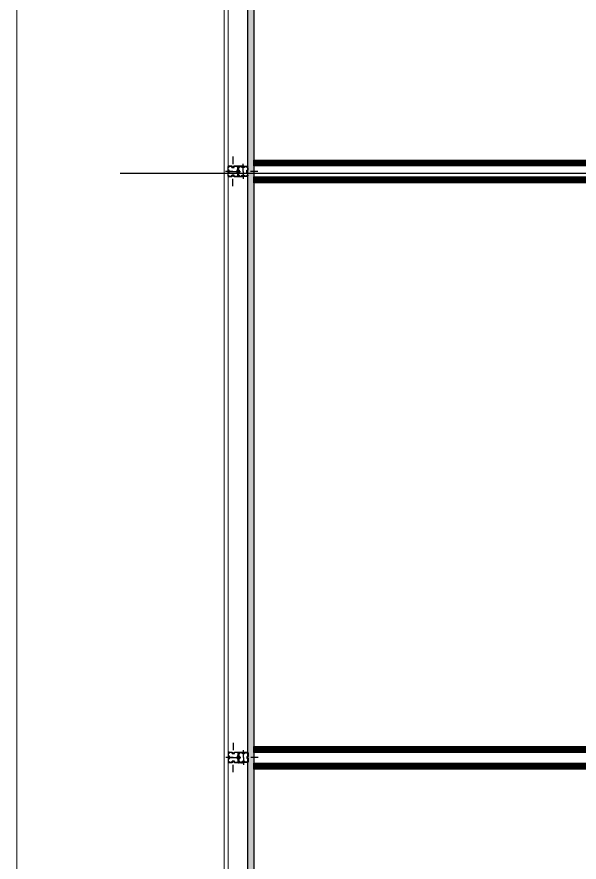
# Model space of a CAD drawing. Header units: millimetres. Extents: x 30 to 130, y 75 to 167.
# Drawn here: x 29.89 to 37.5, y 98.76 to 110.17 of the extents above; entities that cross this region are included whole.
import ezdxf

# ---------------------------------------------------------------- set-up
doc = ezdxf.new("R2010")
doc.units = ezdxf.units.MM
doc.header["$LTSCALE"] = 0.05
doc.linetypes.add('00 Ground$0$DASHDOT', pattern=[25.4, 12.7, -6.35, 0, -6.35])
for name, color, linetype, lineweight in [('00 Ground$0$A-Panel Exterior', 3, 'Continuous', 0), ('00 Ground$0$A-Panel Interior', 6, 'Continuous', 0), ('00 Ground$0$A-Proyecciones', 252, 'Continuous', 0)]:
    doc.layers.add(name, color=color, linetype=linetype, lineweight=lineweight)
for name, color, linetype in [('00 Ground$0$A-Paneles', 7, 'Continuous'), ('00 Ground$0$E-PERFIL-PLANTA-EJES-GL2', 6, '00 Ground$0$DASHDOT'), ('00 Ground$0$E-PERFIL-PLANTA-EJES-GL3', 6, '00 Ground$0$DASHDOT'), ('00 Ground$0$E-PERFIL-PLANTA-TEXTURAS-GL2', 6, 'Continuous'), ('00 Ground$0$E-PERFIL-PLANTA-TEXTURAS-GL3', 6, 'Continuous')]:
    doc.layers.add(name, color=color, linetype=linetype)
doc.layers.add('00 Ground$0$E-PERFIL-PLANTA-GL2', color=3, linetype='Continuous', plot=False)
doc.layers.add('00 Ground$0$E-PERFIL-PLANTA-GL4', color=4, linetype='Continuous', plot=False)
pattern_1 = [(45, (-13597.1444, 7821.7855), (-2.24506403, 2.24506403), [])]

# ---------------------------------------------------------------- blocks, each defined once
blk = doc.blocks.new('*U89')
h = blk.add_hatch()
h.set_pattern_fill('ANSI31', color=250)
h.set_pattern_definition(pattern_1)
h.paths.add_polyline_path([(0, 0), (72788, 0), (72788, 80), (0, 80)])
at = {"layer": '00 Ground$0$A-Paneles', "color": 4}
blk.add_lwpolyline([(0, 0), (72788, 0), (72788, 80), (0, 80)], close=True, dxfattribs=at)
blk = doc.blocks.new('*U13')
at = {"layer": '00 Ground$0$E-PERFIL-PLANTA-TEXTURAS-GL3'}
h = blk.add_hatch(dxfattribs=at)
h.set_pattern_fill('ANSI31', color=256, scale=0.00061, angle=90)
h.set_pattern_definition([(135, (0.3529188, 8e-17), (-0.001369489, -0.001369489), [])])
edge = h.paths.add_edge_path()
edge.add_line((-0.067, 0.064), (-0.067, 0.065))
edge.add_arc((-0.066, 0.065), 0.001, 90, 197.5, ccw=False)
edge.add_line((-0.066, 0.066), (-0.013, 0.066))
edge.add_arc((-0.013, 0.063), 0.003, 0, 90, ccw=False)
edge.add_line((-0.01, 0.063), (-0.01, 0.061))
edge.add_arc((-0.011, 0.061), 0.001, -90, 0, ccw=False)
edge.add_line((-0.011, 0.06), (-0.013, 0.06))
edge.add_arc((-0.013, 0.059), 0.001, 90, 180)
edge.add_line((-0.014, 0.059), (-0.014, 0.056))
edge.add_arc((-0.013, 0.056), 0.001, 180, 270)
edge.add_line((-0.013, 0.055), (0.013, 0.055))
edge.add_arc((0.013, 0.056), 0.001, 270, 360)
edge.add_line((0.014, 0.056), (0.014, 0.059))
edge.add_arc((0.013, 0.059), 0.001, 0, 90)
edge.add_line((0.013, 0.06), (0.011, 0.06))
edge.add_arc((0.011, 0.061), 0.001, 180, 270, ccw=False)
edge.add_line((0.01, 0.061), (0.01, 0.063))
edge.add_arc((0.013, 0.063), 0.003, 90, 180, ccw=False)
edge.add_line((0.013, 0.066), (0.066, 0.066))
edge.add_arc((0.066, 0.065), 0.001, -17.5, 90, ccw=False)
edge.add_line((0.067, 0.065), (0.067, 0.064))
edge.add_arc((0.066, 0.064), 0.001, 270, 342.5, ccw=False)
edge.add_line((0.066, 0.063), (0.065, 0.063))
edge.add_arc((0.065, 0.058), 0.00475, 90, 360)
edge.add_line((0.07, 0.058), (0.07, 0.059))
edge.add_arc((0.071, 0.059), 0.001, 107.5, 180, ccw=False)
edge.add_line((0.071, 0.06), (0.072, 0.06))
edge.add_arc((0.072, 0.059), 0.001, 0, 107.5, ccw=False)
edge.add_line((0.073, 0.059), (0.073, 0.017))
edge.add_arc((0.07, 0.017), 0.003, -90, 0, ccw=False)
edge.add_line((0.07, 0.014), (0.067, 0.014))
edge.add_arc((0.067, 0.013), 0.001, 90, 180)
edge.add_arc((0.063, 0.013), 0.003, -90, 0, ccw=False)
edge.add_line((0.063, 0.01), (0.061, 0.01))
edge.add_arc((0.061, 0.011), 0.001, 180, 270, ccw=False)
edge.add_line((0.06, 0.011), (0.06, 0.013))
edge.add_arc((0.059, 0.013), 0.001, 0, 90)
edge.add_line((0.059, 0.014), (0.056, 0.014))
edge.add_arc((0.056, 0.013), 0.001, 90, 180)
edge.add_line((0.055, 0.013), (0.055, -0.013))
edge.add_arc((0.056, -0.013), 0.001, 180, 270)
edge.add_line((0.056, -0.014), (0.059, -0.014))
edge.add_arc((0.059, -0.013), 0.001, 270, 360)
edge.add_line((0.06, -0.013), (0.06, -0.011))
edge.add_arc((0.061, -0.011), 0.001, 90, 180, ccw=False)
edge.add_line((0.061, -0.01), (0.063, -0.01))
edge.add_arc((0.063, -0.013), 0.003, 0, 90.0001, ccw=False)
edge.add_arc((0.067, -0.013), 0.001, 180, 270.0003)
edge.add_line((0.067, -0.014), (0.07, -0.014))
edge.add_arc((0.07, -0.017), 0.003, 0, 90, ccw=False)
edge.add_line((0.073, -0.017), (0.073, -0.145))
edge.add_arc((0.072, -0.145), 0.001, 270, 360, ccw=False)
edge.add_line((0.072, -0.146), (0.068, -0.146))
edge.add_arc((0.068, -0.145), 0.001, 180, 270, ccw=False)
edge.add_line((0.067, -0.145), (0.067, -0.069))
edge.add_arc((0.064, -0.069), 0.003, 360, 450)
edge.add_line((0.064, -0.066), (0.013, -0.066))
edge.add_arc((0.013, -0.063), 0.003, 180, 270, ccw=False)
edge.add_line((0.01, -0.063), (0.01, -0.061))
edge.add_arc((0.011, -0.061), 0.001, 90, 180, ccw=False)
edge.add_line((0.011, -0.06), (0.013, -0.06))
edge.add_arc((0.013, -0.059), 0.001, 270, 360)
edge.add_line((0.014, -0.059), (0.014, -0.056))
edge.add_arc((0.013, -0.056), 0.001, 0, 90)
edge.add_line((0.013, -0.055), (-0.013, -0.055))
edge.add_arc((-0.013, -0.056), 0.001, 90, 180)
edge.add_line((-0.014, -0.056), (-0.014, -0.059))
edge.add_arc((-0.013, -0.059), 0.001, 180, 270)
edge.add_line((-0.013, -0.06), (-0.011, -0.06))
edge.add_arc((-0.011, -0.061), 0.001, 0, 90, ccw=False)
edge.add_line((-0.01, -0.061), (-0.01, -0.063))
edge.add_arc((-0.013, -0.063), 0.003, -90, 0, ccw=False)
edge.add_line((-0.013, -0.066), (-0.064, -0.066))
edge.add_arc((-0.064, -0.069), 0.003, 90, 180)
edge.add_line((-0.067, -0.069), (-0.067, -0.145))
edge.add_arc((-0.068, -0.145), 0.001, 270, 360, ccw=False)
edge.add_line((-0.068, -0.146), (-0.072, -0.146))
edge.add_arc((-0.072, -0.145), 0.001, 180, 270, ccw=False)
edge.add_line((-0.073, -0.145), (-0.073, -0.017))
edge.add_arc((-0.07, -0.017), 0.003, 90, 180, ccw=False)
edge.add_line((-0.07, -0.014), (-0.067, -0.014))
edge.add_arc((-0.067, -0.013), 0.001, 269.9997, 360)
edge.add_arc((-0.063, -0.013), 0.003, 89.9999, 180, ccw=False)
edge.add_line((-0.063, -0.01), (-0.061, -0.01))
edge.add_arc((-0.061, -0.011), 0.001, 0, 90, ccw=False)
edge.add_line((-0.06, -0.011), (-0.06, -0.013))
edge.add_arc((-0.059, -0.013), 0.001, 180, 270)
edge.add_line((-0.059, -0.014), (-0.056, -0.014))
edge.add_arc((-0.056, -0.013), 0.001, 270, 360)
edge.add_line((-0.055, -0.013), (-0.055, 0.013))
edge.add_arc((-0.056, 0.013), 0.001, 360, 450)
edge.add_line((-0.056, 0.014), (-0.059, 0.014))
edge.add_arc((-0.059, 0.013), 0.001, 90, 180)
edge.add_line((-0.06, 0.013), (-0.06, 0.011))
edge.add_arc((-0.061, 0.011), 0.001, 270, 360, ccw=False)
edge.add_line((-0.061, 0.01), (-0.063, 0.01))
edge.add_arc((-0.063, 0.013), 0.003, 180, 270, ccw=False)
edge.add_arc((-0.067, 0.013), 0.001, 0, 90)
edge.add_line((-0.067, 0.014), (-0.07, 0.014))
edge.add_arc((-0.07, 0.017), 0.003, 180, 270, ccw=False)
edge.add_line((-0.073, 0.017), (-0.073, 0.059))
edge.add_arc((-0.072, 0.059), 0.001, 72.5, 180, ccw=False)
edge.add_line((-0.072, 0.06), (-0.071, 0.06))
edge.add_arc((-0.071, 0.059), 0.001, 0, 72.5, ccw=False)
edge.add_line((-0.07, 0.059), (-0.07, 0.058))
edge.add_arc((-0.065, 0.058), 0.00475, 180, 450)
edge.add_line((-0.065, 0.063), (-0.066, 0.063))
edge.add_arc((-0.066, 0.064), 0.001, 197.5, 270, ccw=False)
edge = h.paths.add_edge_path(flags=16)
edge.add_line((0.065, 0.051), (0.067, 0.051))
edge.add_arc((0.067, 0.048), 0.003, 0, 90, ccw=False)
edge.add_line((0.07, 0.048), (0.07, 0.02))
edge.add_arc((0.067, 0.02), 0.003, -90, 0, ccw=False)
edge.add_line((0.067, 0.017), (0.055, 0.017))
edge.add_arc((0.055, 0.014), 0.003, 90, 180)
edge.add_line((0.052, 0.014), (0.052, -0.014))
edge.add_arc((0.055, -0.014), 0.003, 180, 270)
edge.add_line((0.055, -0.017), (0.067, -0.017))
edge.add_arc((0.067, -0.02), 0.003, 0, 90, ccw=False)
edge.add_line((0.07, -0.02), (0.07, -0.058))
edge.add_arc((0.067, -0.058), 0.003, 270, 360, ccw=False)
edge.add_line((0.067, -0.061), (0.053, -0.061))
edge.add_arc((0.053, -0.062), 0.001, 90, 180)
edge.add_arc((0.051, -0.062), 0.001, -90, 0, ccw=False)
edge.add_line((0.051, -0.063), (0.02, -0.063))
edge.add_arc((0.02, -0.06), 0.003, 180, 270, ccw=False)
edge.add_line((0.017, -0.06), (0.017, -0.055))
edge.add_arc((0.014, -0.055), 0.003, 360, 450)
edge.add_line((0.014, -0.052), (-0.014, -0.052))
edge.add_arc((-0.014, -0.055), 0.003, 90, 180)
edge.add_line((-0.017, -0.055), (-0.017, -0.06))
edge.add_arc((-0.02, -0.06), 0.003, -90, 0, ccw=False)
edge.add_line((-0.02, -0.063), (-0.051, -0.063))
edge.add_arc((-0.051, -0.062), 0.001, 180, 270, ccw=False)
edge.add_arc((-0.053, -0.062), 0.001, 360, 450)
edge.add_line((-0.053, -0.061), (-0.067, -0.061))
edge.add_arc((-0.067, -0.058), 0.003, 180, 270, ccw=False)
edge.add_line((-0.07, -0.058), (-0.07, -0.02))
edge.add_arc((-0.067, -0.02), 0.003, 90, 180, ccw=False)
edge.add_line((-0.067, -0.017), (-0.055, -0.017))
edge.add_arc((-0.055, -0.014), 0.003, 270, 360)
edge.add_line((-0.052, -0.014), (-0.052, 0.014))
edge.add_arc((-0.055, 0.014), 0.003, 360, 450)
edge.add_line((-0.055, 0.017), (-0.067, 0.017))
edge.add_arc((-0.067, 0.02), 0.003, 180, 270, ccw=False)
edge.add_line((-0.07, 0.02), (-0.07, 0.048))
edge.add_arc((-0.067, 0.048), 0.003, 90, 180, ccw=False)
edge.add_line((-0.067, 0.051), (-0.065, 0.051))
edge.add_arc((-0.065, 0.058), 0.00775, 270, 360)
edge.add_line((-0.058, 0.058), (-0.058, 0.06))
edge.add_arc((-0.055, 0.06), 0.003, 90, 180, ccw=False)
edge.add_line((-0.055, 0.063), (-0.02, 0.063))
edge.add_arc((-0.02, 0.06), 0.003, 0, 90, ccw=False)
edge.add_line((-0.017, 0.06), (-0.017, 0.055))
edge.add_arc((-0.014, 0.055), 0.003, 180, 270)
edge.add_line((-0.014, 0.052), (0.014, 0.052))
edge.add_arc((0.014, 0.055), 0.003, 270, 360)
edge.add_line((0.017, 0.055), (0.017, 0.06))
edge.add_arc((0.02, 0.06), 0.003, 90, 180, ccw=False)
edge.add_line((0.02, 0.063), (0.055, 0.063))
edge.add_arc((0.055, 0.06), 0.003, 0, 90, ccw=False)
edge.add_line((0.058, 0.06), (0.058, 0.058))
edge.add_arc((0.065, 0.058), 0.00775, 180, 270)
at = {"color": 0}
for points in [[(-0.067, 0.064), (-0.067, 0.065, -0.50678), (-0.066, 0.066), (-0.013, 0.066, -0.414214), (-0.01, 0.063), (-0.01, 0.061, -0.414214), (-0.011, 0.06), (-0.013, 0.06, 0.414214), (-0.014, 0.059), (-0.014, 0.056, 0.414214), (-0.013, 0.055), (0.013, 0.055, 0.414214), (0.014, 0.056), (0.014, 0.059, 0.414214), (0.013, 0.06), (0.011, 0.06, -0.414214), (0.01, 0.061), (0.01, 0.063, -0.414214), (0.013, 0.066), (0.066, 0.066, -0.50678), (0.067, 0.065), (0.067, 0.064, -0.327333), (0.066, 0.063), (0.065, 0.063, 2.414214), (0.07, 0.058), (0.07, 0.059, -0.327333), (0.071, 0.06), (0.072, 0.06, -0.50678), (0.073, 0.059), (0.073, 0.017, -0.414214), (0.07, 0.014), (0.067, 0.014, 0.414214), (0.066, 0.013, -0.414214), (0.063, 0.01), (0.061, 0.01, -0.414214), (0.06, 0.011), (0.06, 0.013, 0.414214), (0.059, 0.014), (0.056, 0.014, 0.414214), (0.055, 0.013), (0.055, -0.013, 0.414214), (0.056, -0.014), (0.059, -0.014, 0.414214), (0.06, -0.013), (0.06, -0.011, -0.414214), (0.061, -0.01), (0.063, -0.01, -0.414214), (0.066, -0.013, 0.414215), (0.067, -0.014), (0.07, -0.014, -0.414214), (0.073, -0.017), (0.073, -0.145, -0.414214), (0.072, -0.146), (0.068, -0.146, -0.414214), (0.067, -0.145), (0.067, -0.069, 0.414214), (0.064, -0.066), (0.013, -0.066, -0.414214), (0.01, -0.063), (0.01, -0.061, -0.414214), (0.011, -0.06), (0.013, -0.06, 0.414214), (0.014, -0.059), (0.014, -0.056, 0.414214), (0.013, -0.055), (-0.013, -0.055, 0.414214), (-0.014, -0.056), (-0.014, -0.059, 0.414214), (-0.013, -0.06), (-0.011, -0.06, -0.414214), (-0.01, -0.061), (-0.01, -0.063, -0.414214), (-0.013, -0.066), (-0.064, -0.066, 0.414214), (-0.067, -0.069), (-0.067, -0.145, -0.414214), (-0.068, -0.146), (-0.072, -0.146, -0.414214), (-0.073, -0.145), (-0.073, -0.017, -0.414214), (-0.07, -0.014), (-0.067, -0.014, 0.414215), (-0.066, -0.013, -0.414214), (-0.063, -0.01), (-0.061, -0.01, -0.414214), (-0.06, -0.011), (-0.06, -0.013, 0.414214), (-0.059, -0.014), (-0.056, -0.014, 0.414214), (-0.055, -0.013), (-0.055, 0.013, 0.414214), (-0.056, 0.014), (-0.059, 0.014, 0.414214), (-0.06, 0.013), (-0.06, 0.011, -0.414214), (-0.061, 0.01), (-0.063, 0.01, -0.414214), (-0.066, 0.013, 0.414214), (-0.067, 0.014), (-0.07, 0.014, -0.414214), (-0.073, 0.017), (-0.073, 0.059, -0.50678), (-0.072, 0.06), (-0.071, 0.06, -0.327333), (-0.07, 0.059), (-0.07, 0.058, 2.414214), (-0.065, 0.063), (-0.066, 0.063, -0.327333)], [(0.065, 0.051), (0.067, 0.051, -0.414214), (0.07, 0.048), (0.07, 0.02, -0.414214), (0.067, 0.017), (0.055, 0.017, 0.414214), (0.052, 0.014), (0.052, -0.014, 0.414214), (0.055, -0.017), (0.067, -0.017, -0.414214), (0.07, -0.02), (0.07, -0.058, -0.414214), (0.067, -0.061), (0.053, -0.061, 0.414214), (0.052, -0.062, -0.414214), (0.051, -0.063), (0.02, -0.063, -0.414214), (0.017, -0.06), (0.017, -0.055, 0.414214), (0.014, -0.052), (-0.014, -0.052, 0.414214), (-0.017, -0.055), (-0.017, -0.06, -0.414214), (-0.02, -0.063), (-0.051, -0.063, -0.414214), (-0.052, -0.062, 0.414214), (-0.053, -0.061), (-0.067, -0.061, -0.414214), (-0.07, -0.058), (-0.07, -0.02, -0.414214), (-0.067, -0.017), (-0.055, -0.017, 0.414214), (-0.052, -0.014), (-0.052, 0.014, 0.414214), (-0.055, 0.017), (-0.067, 0.017, -0.414214), (-0.07, 0.02), (-0.07, 0.048, -0.414214), (-0.067, 0.051), (-0.065, 0.051, 0.414214), (-0.058, 0.058), (-0.058, 0.06, -0.414214), (-0.055, 0.063), (-0.02, 0.063, -0.414214), (-0.017, 0.06), (-0.017, 0.055, 0.414214), (-0.014, 0.052), (0.014, 0.052, 0.414214), (0.017, 0.055), (0.017, 0.06, -0.414214), (0.02, 0.063), (0.055, 0.063, -0.414214), (0.058, 0.06), (0.058, 0.058, 0.414214)]]:
    blk.add_lwpolyline(points, format="xyb", close=True, dxfattribs=at)
at = {"layer": '00 Ground$0$E-PERFIL-PLANTA-EJES-GL3', "ltscale": 0.05}
for p, q in [((0, 0), (0, 0.199)), ((-0.199, 0), (0, 0)), ((0, 0), (0, -0.199)), ((0.199, 0), (0, 0))]:
    blk.add_line(p, q, dxfattribs=at)
blk = doc.blocks.new('00 Ground$0$GL2')
at = {"layer": '00 Ground$0$E-PERFIL-PLANTA-TEXTURAS-GL2'}
h = blk.add_hatch(dxfattribs=at)
h.set_pattern_fill('ANSI31', color=256, scale=0.00061, angle=90)
h.set_pattern_definition([(135, (0.1998625, 0), (-0.001369489, -0.001369489), [])])
edge = h.paths.add_edge_path()
edge.add_arc((0.061, -0.011), 0.001, 90, 180)
edge.add_line((0.06, -0.011), (0.06, -0.013))
edge.add_arc((0.059, -0.013), 0.001, 270, 360, ccw=False)
edge.add_line((0.059, -0.014), (0.056, -0.014))
edge.add_arc((0.056, -0.013), 0.001, 180, 270, ccw=False)
edge.add_line((0.055, -0.013), (0.055, 0))
edge.add_line((0.055, 0), (0.055, 0.013))
edge.add_arc((0.056, 0.013), 0.001, 90, 180, ccw=False)
edge.add_line((0.056, 0.014), (0.059, 0.014))
edge.add_arc((0.059, 0.013), 0.001, 0, 90, ccw=False)
edge.add_line((0.06, 0.013), (0.06, 0.011))
edge.add_arc((0.061, 0.011), 0.001, 180, 270)
edge.add_line((0.061, 0.01), (0.063, 0.01))
edge.add_arc((0.063, 0.013), 0.003, 270, 360)
edge.add_line((0.066, 0.013), (0.066, 0.059))
edge.add_arc((0.065, 0.059), 0.001, 0, 107.5)
edge.add_line((0.065, 0.06), (0.064, 0.06))
edge.add_arc((0.064, 0.059), 0.001, 107.5, 187.4846)
edge.add_arc((0.058, 0.058), 0.00475, -135, 7.4846, ccw=False)
edge.add_arc((0.058, 0.058), 0.00475, 82.5154, 225, ccw=False)
edge.add_arc((0.059, 0.064), 0.001, 262.5154, 342.5)
edge.add_line((0.06, 0.064), (0.06, 0.065))
edge.add_arc((0.059, 0.065), 0.001, 342.5, 450)
edge.add_line((0.059, 0.066), (0.013, 0.066))
edge.add_arc((0.013, 0.063), 0.003, 90, 180)
edge.add_line((0.01, 0.063), (0.01, 0.061))
edge.add_arc((0.011, 0.061), 0.001, 180, 270)
edge.add_line((0.011, 0.06), (0.013, 0.06))
edge.add_arc((0.013, 0.059), 0.001, 0, 90, ccw=False)
edge.add_line((0.014, 0.059), (0.014, 0.056))
edge.add_arc((0.013, 0.056), 0.001, -90, 0, ccw=False)
edge.add_line((0.013, 0.055), (0, 0.055))
edge.add_line((0, 0.055), (-0.013, 0.055))
edge.add_arc((-0.013, 0.056), 0.001, 180, 270, ccw=False)
edge.add_line((-0.014, 0.056), (-0.014, 0.059))
edge.add_arc((-0.013, 0.059), 0.001, 90, 180, ccw=False)
edge.add_line((-0.013, 0.06), (-0.011, 0.06))
edge.add_arc((-0.011, 0.061), 0.001, 270, 360)
edge.add_line((-0.01, 0.061), (-0.01, 0.063))
edge.add_arc((-0.013, 0.063), 0.003, 0, 90)
edge.add_line((-0.013, 0.066), (-0.059, 0.066))
edge.add_arc((-0.059, 0.065), 0.001, 90, 197.5)
edge.add_line((-0.06, 0.065), (-0.06, 0.064))
edge.add_arc((-0.059, 0.064), 0.001, 197.5, 277.4846)
edge.add_arc((-0.058, 0.058), 0.00475, -45, 97.4846, ccw=False)
edge.add_arc((-0.058, 0.058), 0.00475, 172.5154, 315, ccw=False)
edge.add_arc((-0.064, 0.059), 0.001, 352.5154, 432.5)
edge.add_line((-0.064, 0.06), (-0.065, 0.06))
edge.add_arc((-0.065, 0.059), 0.001, 72.5, 180)
edge.add_line((-0.066, 0.059), (-0.066, 0.013))
edge.add_arc((-0.063, 0.013), 0.003, 180, 270)
edge.add_line((-0.063, 0.01), (-0.061, 0.01))
edge.add_arc((-0.061, 0.011), 0.001, 270, 360)
edge.add_line((-0.06, 0.011), (-0.06, 0.013))
edge.add_arc((-0.059, 0.013), 0.001, 90, 180, ccw=False)
edge.add_line((-0.059, 0.014), (-0.056, 0.014))
edge.add_arc((-0.056, 0.013), 0.001, 0, 90, ccw=False)
edge.add_line((-0.055, 0.013), (-0.055, 0))
edge.add_line((-0.055, 0), (-0.055, -0.013))
edge.add_arc((-0.056, -0.013), 0.001, -90, 0, ccw=False)
edge.add_line((-0.056, -0.014), (-0.059, -0.014))
edge.add_arc((-0.059, -0.013), 0.001, 180, 270, ccw=False)
edge.add_line((-0.06, -0.013), (-0.06, -0.011))
edge.add_arc((-0.061, -0.011), 0.001, 0, 90)
edge.add_line((-0.061, -0.01), (-0.063, -0.01))
edge.add_arc((-0.063, -0.013), 0.003, 90, 180)
edge.add_line((-0.066, -0.013), (-0.066, -0.059))
edge.add_arc((-0.065, -0.059), 0.001, 180, 287.5)
edge.add_line((-0.065, -0.06), (-0.064, -0.06))
edge.add_arc((-0.064, -0.059), 0.001, 287.5, 367.4846)
edge.add_arc((-0.058, -0.058), 0.00475, 45, 187.4846, ccw=False)
edge.add_arc((-0.058, -0.058), 0.00475, -97.4846, 45, ccw=False)
edge.add_arc((-0.059, -0.064), 0.001, 82.5154, 162.5)
edge.add_line((-0.06, -0.064), (-0.06, -0.065))
edge.add_arc((-0.059, -0.065), 0.001, 162.5, 270)
edge.add_line((-0.059, -0.066), (-0.013, -0.066))
edge.add_arc((-0.013, -0.063), 0.003, 270, 360)
edge.add_line((-0.01, -0.063), (-0.01, -0.061))
edge.add_arc((-0.011, -0.061), 0.001, 0, 90)
edge.add_line((-0.011, -0.06), (-0.013, -0.06))
edge.add_arc((-0.013, -0.059), 0.001, 180, 270, ccw=False)
edge.add_line((-0.014, -0.059), (-0.014, -0.056))
edge.add_arc((-0.013, -0.056), 0.001, 90, 180, ccw=False)
edge.add_line((-0.013, -0.055), (0, -0.055))
edge.add_line((0, -0.055), (0.013, -0.055))
edge.add_arc((0.013, -0.056), 0.001, 0, 90, ccw=False)
edge.add_line((0.014, -0.056), (0.014, -0.059))
edge.add_arc((0.013, -0.059), 0.001, -90, 0, ccw=False)
edge.add_line((0.013, -0.06), (0.011, -0.06))
edge.add_arc((0.011, -0.061), 0.001, 90, 180)
edge.add_line((0.01, -0.061), (0.01, -0.063))
edge.add_arc((0.013, -0.063), 0.003, 180, 270)
edge.add_line((0.013, -0.066), (0.059, -0.066))
edge.add_arc((0.059, -0.065), 0.001, 270, 377.5)
edge.add_line((0.06, -0.065), (0.06, -0.064))
edge.add_arc((0.059, -0.064), 0.001, 17.5, 97.4846)
edge.add_arc((0.058, -0.058), 0.00475, 135, 277.4846, ccw=False)
edge.add_arc((0.058, -0.058), 0.00475, -7.4846, 135, ccw=False)
edge.add_arc((0.064, -0.059), 0.001, 172.5154, 252.5)
edge.add_line((0.064, -0.06), (0.065, -0.06))
edge.add_arc((0.065, -0.059), 0.001, 252.5, 360)
edge.add_line((0.066, -0.059), (0.066, -0.013))
edge.add_arc((0.063, -0.013), 0.003, 360, 450)
edge.add_line((0.063, -0.01), (0.061, -0.01))
edge = h.paths.add_edge_path(flags=16)
edge.add_line((0.056, 0.017), (0.06, 0.017))
edge.add_arc((0.06, 0.02), 0.003, 270, 360)
edge.add_line((0.063, 0.02), (0.063, 0.047))
edge.add_arc((0.06, 0.047), 0.003, 0, 90)
edge.add_line((0.06, 0.05), (0.058, 0.05))
edge.add_arc((0.058, 0.058), 0.00775, 225, 270, ccw=False)
edge.add_arc((0.058, 0.058), 0.00775, 180, 225, ccw=False)
edge.add_line((0.05, 0.058), (0.05, 0.06))
edge.add_arc((0.048, 0.06), 0.003, 0, 90)
edge.add_line((0.047, 0.063), (0.02, 0.063))
edge.add_arc((0.02, 0.06), 0.003, 90, 180)
edge.add_line((0.017, 0.06), (0.017, 0.056))
edge.add_arc((0.013, 0.056), 0.004, 270, 360, ccw=False)
edge.add_line((0.013, 0.052), (0, 0.052))
edge.add_line((0, 0.052), (-0.013, 0.052))
edge.add_arc((-0.013, 0.056), 0.004, 180, 270, ccw=False)
edge.add_line((-0.017, 0.056), (-0.017, 0.06))
edge.add_arc((-0.02, 0.06), 0.003, 0, 90)
edge.add_line((-0.02, 0.063), (-0.048, 0.063))
edge.add_arc((-0.048, 0.06), 0.003, 90, 180)
edge.add_line((-0.051, 0.06), (-0.051, 0.058))
edge.add_arc((-0.058, 0.058), 0.00775, -45, 0, ccw=False)
edge.add_arc((-0.058, 0.058), 0.00775, 270, 315, ccw=False)
edge.add_line((-0.058, 0.05), (-0.06, 0.05))
edge.add_arc((-0.06, 0.048), 0.003, 90, 180)
edge.add_line((-0.063, 0.047), (-0.063, 0.02))
edge.add_arc((-0.06, 0.02), 0.003, 180, 270)
edge.add_line((-0.06, 0.017), (-0.056, 0.017))
edge.add_arc((-0.056, 0.013), 0.004, 0, 90, ccw=False)
edge.add_line((-0.052, 0.013), (-0.052, 0))
edge.add_line((-0.052, 0), (-0.052, -0.013))
edge.add_arc((-0.056, -0.013), 0.004, 270, 360, ccw=False)
edge.add_line((-0.056, -0.017), (-0.06, -0.017))
edge.add_arc((-0.06, -0.02), 0.003, 90, 180)
edge.add_line((-0.063, -0.02), (-0.063, -0.048))
edge.add_arc((-0.06, -0.048), 0.003, 180, 270)
edge.add_line((-0.06, -0.051), (-0.058, -0.051))
edge.add_arc((-0.058, -0.058), 0.00775, 45, 90, ccw=False)
edge.add_arc((-0.058, -0.058), 0.00775, 0, 45, ccw=False)
edge.add_line((-0.051, -0.058), (-0.051, -0.06))
edge.add_arc((-0.048, -0.06), 0.003, 180, 270)
edge.add_line((-0.048, -0.063), (-0.02, -0.063))
edge.add_arc((-0.02, -0.06), 0.003, 270, 360)
edge.add_line((-0.017, -0.06), (-0.017, -0.056))
edge.add_arc((-0.013, -0.056), 0.004, 90, 180, ccw=False)
edge.add_line((-0.013, -0.052), (0, -0.052))
edge.add_line((0, -0.052), (0.013, -0.052))
edge.add_arc((0.013, -0.056), 0.004, 0, 90, ccw=False)
edge.add_line((0.017, -0.056), (0.017, -0.06))
edge.add_arc((0.02, -0.06), 0.003, 180, 270)
edge.add_line((0.02, -0.063), (0.047, -0.063))
edge.add_arc((0.047, -0.06), 0.003, 270, 360)
edge.add_line((0.05, -0.06), (0.05, -0.058))
edge.add_arc((0.058, -0.058), 0.00775, 135, 180, ccw=False)
edge.add_arc((0.058, -0.058), 0.00775, 90, 135, ccw=False)
edge.add_line((0.058, -0.051), (0.06, -0.051))
edge.add_arc((0.06, -0.048), 0.003, 270, 360)
edge.add_line((0.063, -0.048), (0.063, -0.02))
edge.add_arc((0.06, -0.02), 0.003, 0, 90)
edge.add_line((0.06, -0.017), (0.056, -0.017))
edge.add_arc((0.056, -0.013), 0.004, 180, 270, ccw=False)
edge.add_line((0.052, -0.013), (0.052, 0))
edge.add_line((0.052, 0), (0.052, 0.013))
edge.add_arc((0.056, 0.013), 0.004, 90, 180, ccw=False)
for points in [[(0.061, -0.01, 0.414214), (0.06, -0.011), (0.06, -0.013, -0.414214), (0.059, -0.014), (0.056, -0.014, -0.414214), (0.055, -0.013), (0.055, 0), (0.055, 0.013, -0.414214), (0.056, 0.014), (0.059, 0.014, -0.414214), (0.06, 0.013), (0.06, 0.011, 0.414214), (0.061, 0.01), (0.063, 0.01, 0.414214), (0.066, 0.013), (0.066, 0.059, 0.50678), (0.065, 0.06), (0.064, 0.06, 0.363894), (0.063, 0.059, -0.716488), (0.055, 0.055, -0.716488), (0.059, 0.063, 0.363894), (0.06, 0.064), (0.06, 0.065, 0.50678), (0.059, 0.066), (0.013, 0.066, 0.414214), (0.01, 0.063), (0.01, 0.061, 0.414214), (0.011, 0.06), (0.013, 0.06, -0.414214), (0.014, 0.059), (0.014, 0.056, -0.414214), (0.013, 0.055), (0, 0.055), (-0.013, 0.055, -0.414214), (-0.014, 0.056), (-0.014, 0.059, -0.414214), (-0.013, 0.06), (-0.011, 0.06, 0.414214), (-0.01, 0.061), (-0.01, 0.063, 0.414214), (-0.013, 0.066), (-0.059, 0.066, 0.50678), (-0.06, 0.065), (-0.06, 0.064, 0.363894), (-0.059, 0.063, -0.716488), (-0.055, 0.055, -0.716488), (-0.063, 0.059, 0.363894), (-0.064, 0.06), (-0.065, 0.06, 0.50678), (-0.066, 0.059), (-0.066, 0.013, 0.414214), (-0.063, 0.01), (-0.061, 0.01, 0.414214), (-0.06, 0.011), (-0.06, 0.013, -0.414214), (-0.059, 0.014), (-0.056, 0.014, -0.414214), (-0.055, 0.013), (-0.055, 0), (-0.055, -0.013, -0.414214), (-0.056, -0.014), (-0.059, -0.014, -0.414214), (-0.06, -0.013), (-0.06, -0.011, 0.414214), (-0.061, -0.01), (-0.063, -0.01, 0.414214), (-0.066, -0.013), (-0.066, -0.059, 0.50678), (-0.065, -0.06), (-0.064, -0.06, 0.363894), (-0.063, -0.059, -0.716488), (-0.055, -0.055, -0.716488), (-0.059, -0.063, 0.363894), (-0.06, -0.064), (-0.06, -0.065, 0.50678), (-0.059, -0.066), (-0.013, -0.066, 0.414214), (-0.01, -0.063), (-0.01, -0.061, 0.414214), (-0.011, -0.06), (-0.013, -0.06, -0.414214), (-0.014, -0.059), (-0.014, -0.056, -0.414214), (-0.013, -0.055), (0, -0.055), (0.013, -0.055, -0.414214), (0.014, -0.056), (0.014, -0.059, -0.414214), (0.013, -0.06), (0.011, -0.06, 0.414214), (0.01, -0.061), (0.01, -0.063, 0.414214), (0.013, -0.066), (0.059, -0.066, 0.50678), (0.06, -0.065), (0.06, -0.064, 0.363894), (0.059, -0.063, -0.716488), (0.055, -0.055, -0.716488), (0.063, -0.059, 0.363894), (0.064, -0.06), (0.065, -0.06, 0.50678), (0.066, -0.059), (0.066, -0.013, 0.414214), (0.063, -0.01)], [(0.056, 0.017), (0.06, 0.017, 0.414214), (0.063, 0.02), (0.063, 0.047, 0.414214), (0.06, 0.05), (0.058, 0.05, -0.198912), (0.053, 0.053, -0.198912), (0.05, 0.058), (0.05, 0.06, 0.414214), (0.047, 0.063), (0.02, 0.063, 0.414214), (0.017, 0.06), (0.017, 0.056, -0.414214), (0.013, 0.052), (0, 0.052), (-0.013, 0.052, -0.414214), (-0.017, 0.056), (-0.017, 0.06, 0.414214), (-0.02, 0.063), (-0.048, 0.063, 0.414214), (-0.051, 0.06), (-0.051, 0.058, -0.198912), (-0.053, 0.053, -0.198912), (-0.058, 0.05), (-0.06, 0.05, 0.414214), (-0.063, 0.047), (-0.063, 0.02, 0.414214), (-0.06, 0.017), (-0.056, 0.017, -0.414214), (-0.052, 0.013), (-0.052, 0), (-0.052, -0.013, -0.414214), (-0.056, -0.017), (-0.06, -0.017, 0.414214), (-0.063, -0.02), (-0.063, -0.048, 0.414214), (-0.06, -0.051), (-0.058, -0.051, -0.198912), (-0.053, -0.053, -0.198912), (-0.051, -0.058), (-0.051, -0.06, 0.414214), (-0.048, -0.063), (-0.02, -0.063, 0.414214), (-0.017, -0.06), (-0.017, -0.056, -0.414214), (-0.013, -0.052), (0, -0.052), (0.013, -0.052, -0.414214), (0.017, -0.056), (0.017, -0.06, 0.414214), (0.02, -0.063), (0.047, -0.063, 0.414214), (0.05, -0.06), (0.05, -0.058, -0.198912), (0.053, -0.053, -0.198912), (0.058, -0.051), (0.06, -0.051, 0.414214), (0.063, -0.048), (0.063, -0.02, 0.414214), (0.06, -0.017), (0.056, -0.017, -0.414214), (0.052, -0.013), (0.052, 0), (0.052, 0.013, -0.414214)]]:
    blk.add_lwpolyline(points, format="xyb", close=True)
at = {"layer": '00 Ground$0$E-PERFIL-PLANTA-EJES-GL2', "ltscale": 0.05}
for p, q in [((0, 0), (0, 0.199)), ((-0.199, 0), (0, 0)), ((0, 0), (0, -0.199)), ((0.199, 0), (0, 0))]:
    blk.add_line(p, q, dxfattribs=at)
blk = doc.blocks.new('00 Ground$0$gl4+gl2')
at = {"layer": '00 Ground$0$A-Proyecciones'}
blk.add_line((66, 64), (146, 64), dxfattribs=at)
at = {"layer": '00 Ground$0$E-PERFIL-PLANTA-GL2', "xscale": 1000, "yscale": 1000, "zscale": 1000}
blk.add_blockref('00 Ground$0$GL2', (137, 0), dxfattribs=at)
at = {"layer": '00 Ground$0$E-PERFIL-PLANTA-GL4', "xscale": 1000, "yscale": 1000, "zscale": 1000, "rotation": 90}
blk.add_blockref('*U13', (0, 0), dxfattribs=at)
blk = doc.blocks.new('*U117')
h = blk.add_hatch()
h.set_pattern_fill('ANSI31', color=250)
h.set_pattern_definition(pattern_1)
h.paths.add_polyline_path([(0, 0), (11188, 0), (11188, 80), (0, 80)])
at = {"layer": '00 Ground$0$A-Paneles', "color": 4}
blk.add_lwpolyline([(0, 0), (11188, 0), (11188, 80), (0, 80)], close=True, dxfattribs=at)
blk = doc.blocks.new('*U118')
h = blk.add_hatch()
h.set_pattern_fill('ANSI31', color=250)
h.set_pattern_definition(pattern_1)
h.paths.add_polyline_path([(0, 0), (11188, 0), (11188, 80), (0, 80)])
at = {"layer": '00 Ground$0$A-Paneles', "color": 4}
blk.add_lwpolyline([(0, 0), (11188, 0), (11188, 80), (0, 80)], close=True, dxfattribs=at)
blk = doc.blocks.new('00 Ground$0$Pata Arco')
at = {"layer": 'Defpoints'}
blk.add_line((0, 0), (-13.328, 0), dxfattribs=at)
blk = doc.blocks.new('*U252')
at = {"layer": '00 Ground$0$A-Proyecciones'}
blk.add_blockref('00 Ground$0$Pata Arco', (-35.982, 0), dxfattribs=at)
blk = doc.blocks.new('*U251')
at = {"layer": '00 Ground$0$A-Proyecciones', "color": 0, "linetype": 'ByBlock', "lineweight": -2}
blk.add_blockref('*U252', (0, 18.25), dxfattribs=at)
blk = doc.blocks.new('*U172')
h = blk.add_hatch()
h.set_pattern_fill('ANSI31', color=250)
h.set_pattern_definition(pattern_1)
h.paths.add_polyline_path([(0, 0), (7340, 0), (7340, 80), (0, 80)])
at = {"layer": '00 Ground$0$A-Paneles', "color": 4}
blk.add_lwpolyline([(0, 0), (7340, 0), (7340, 80), (0, 80)], close=True, dxfattribs=at)
blk = doc.blocks.new('*U173')
h = blk.add_hatch()
h.set_pattern_fill('ANSI31', color=250)
h.set_pattern_definition(pattern_1)
h.paths.add_polyline_path([(0, 0), (7340, 0), (7340, 80), (0, 80)])
at = {"layer": '00 Ground$0$A-Paneles', "color": 4}
blk.add_lwpolyline([(0, 0), (7340, 0), (7340, 80), (0, 80)], close=True, dxfattribs=at)

msp = doc.modelspace()

# ---------------------------------------------------------------- linework, layer by layer
at = {"layer": '00 Ground$0$A-Panel Exterior'}
msp.add_lwpolyline([(32.695, 89.679), (32.75, 89.679), (32.75, 162.88), (32.695, 162.88)], close=True, dxfattribs=at)
at = {"layer": '00 Ground$0$A-Proyecciones'}
msp.add_lwpolyline([(128.139, 167.306), (128.13, 108.424, -0.436581), (121.649, 101.432), (120.713, 101.432), (120.713, 96.433), (121.649, 96.433, -0.414214), (128.149, 89.933), (128.139, 81.024, -0.413136), (121.639, 74.524), (121.639, 76.524), (36.395, 76.524), (36.395, 74.524, -0.414208), (29.895, 81.024), (29.895, 167.306), (31.395, 167.306)], format="xyb", dxfattribs=at)

# ---------------------------------------------------------------- block references
at = {"layer": '00 Ground$0$A-Panel Interior', "xscale": -0.001, "yscale": 0.001, "zscale": 0.001, "rotation": 90}
msp.add_blockref('*U89', (33.099, 162.741), dxfattribs=at)
at = {"layer": '00 Ground$0$A-Panel Interior', "xscale": -0.001, "yscale": 0.001, "zscale": 0.001}
for name, p in [('*U173', (40.439, 108.16)), ('*U172', (40.439, 107.934)), ('*U118', (44.288, 100.239)), ('*U117', (44.287, 100.013))]:
    msp.add_blockref(name, p, dxfattribs=at)
at = {"layer": '00 Ground$0$A-Proyecciones'}
msp.add_blockref('*U251', (80.599, 89.807), dxfattribs=at)
at = {"layer": '00 Ground$0$A-Proyecciones', "xscale": 0.001, "yscale": 0.001, "zscale": 0.001}
for p in [(32.816, 108.087), (32.821, 100.172)]:
    msp.add_blockref('00 Ground$0$gl4+gl2', p, dxfattribs=at)

doc.saveas('drawing.dxf')
